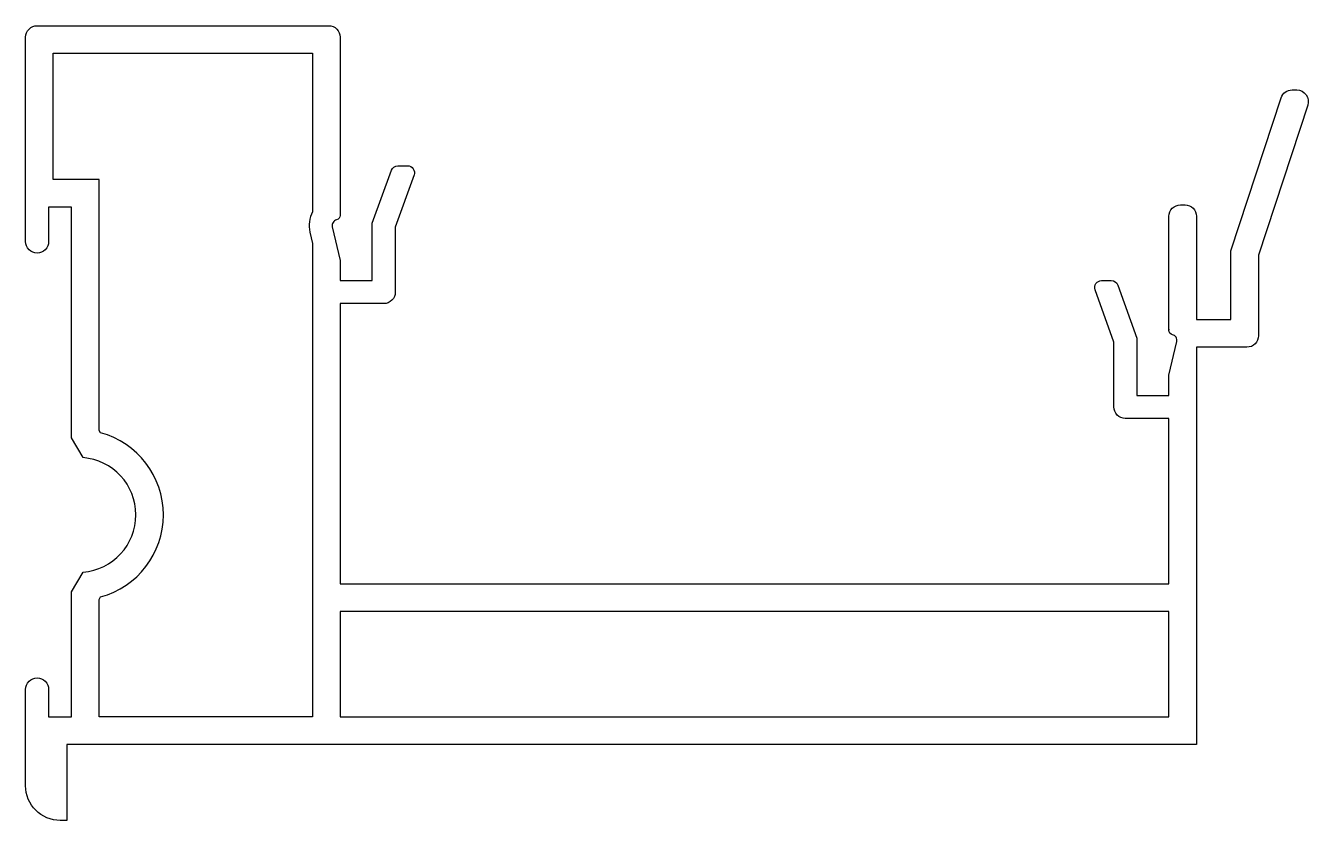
# Model space of a CAD drawing. Extents: x 942.5 to 998.4, y -12.8 to 21.8.
import ezdxf

# ---------------------------------------------------------------- set-up
doc = ezdxf.new("R2010")
doc.units = 0
doc.header["$LTSCALE"] = 15
doc.layers.get('0').update_dxf_attribs({"linetype": 'CONTINUOUS'})

msp = doc.modelspace()

# ---------------------------------------------------------------- linework, layer by layer
at = {"ltscale": 0.05}
msp.add_lwpolyline([(992.295, 8.56), (992.295, 8.517), (992.295, 13.478, -0.414214), (992.795, 13.978), (992.995, 13.978, -0.414214), (993.495, 13.478), (993.495, 8.978), (994.995, 8.978), (994.995, 11.978), (997.182, 18.634, -0.324008), (997.657, 18.978), (997.868, 18.978, -0.510565), (998.343, 18.322), (996.195, 11.786), (996.195, 8.278, -0.414214), (995.695, 7.778), (993.495, 7.778), (993.495, -9.522), (944.295, -9.522), (944.295, -12.822), (943.995, -12.822, -0.414214), (942.495, -11.322), (942.495, -7.122, -0.414214), (942.995, -6.622, -0.414214), (943.495, -7.122), (943.495, -8.322), (944.495, -8.322), (944.495, -2.88), (944.995, -2.014, 0.922958), (944.995, 2.97), (944.495, 3.836), (944.495, 13.878), (943.495, 13.878), (943.495, 12.378, -0.414214), (942.995, 11.878, -0.414214), (942.495, 12.378), (942.495, 21.278, -0.414214), (942.995, 21.778), (955.695, 21.778, -0.414214), (956.195, 21.278), (956.195, 13.517, -0.350001), (956.04, 13.322, 0.416171), (955.852, 13.021), (956.195, 11.56), (956.195, 10.678), (957.595, 10.678), (957.595, 13.178), (958.424, 15.48, -0.316264), (958.706, 15.678), (959.131, 15.678, -0.519452), (959.413, 15.277), (958.595, 13.004), (958.595, 10.178, -0.414214), (958.095, 9.678), (956.195, 9.678), (956.195, -2.522), (992.295, -2.522), (992.295, 4.678), (990.395, 4.678, -0.414214), (989.895, 5.178), (989.895, 8.004), (989.077, 10.277, -0.519452), (989.359, 10.678), (989.784, 10.678, -0.316264), (990.066, 10.48), (990.895, 8.178), (990.895, 5.678), (992.295, 5.678), (992.295, 6.56), (992.638, 8.021, 0.416171), (992.451, 8.322, -0.350001), (992.295, 8.517)], format="xyb", dxfattribs=at)
msp.add_lwpolyline([(945.695, -3.201), (945.757, -3.095, 0.766445), (945.757, 4.051), (945.695, 4.158), (945.695, 15.078), (943.695, 15.078), (943.695, 20.578), (954.995, 20.578), (954.995, 13.672, 0.183444), (954.878, 12.792), (954.995, 12.295), (954.995, -8.322), (945.695, -8.322)], format="xyb", close=True, dxfattribs=at)
msp.add_lwpolyline([(992.295, -8.322), (992.295, -3.722), (956.195, -3.722), (956.195, -8.322)], close=True, dxfattribs=at)

doc.saveas('drawing.dxf')
